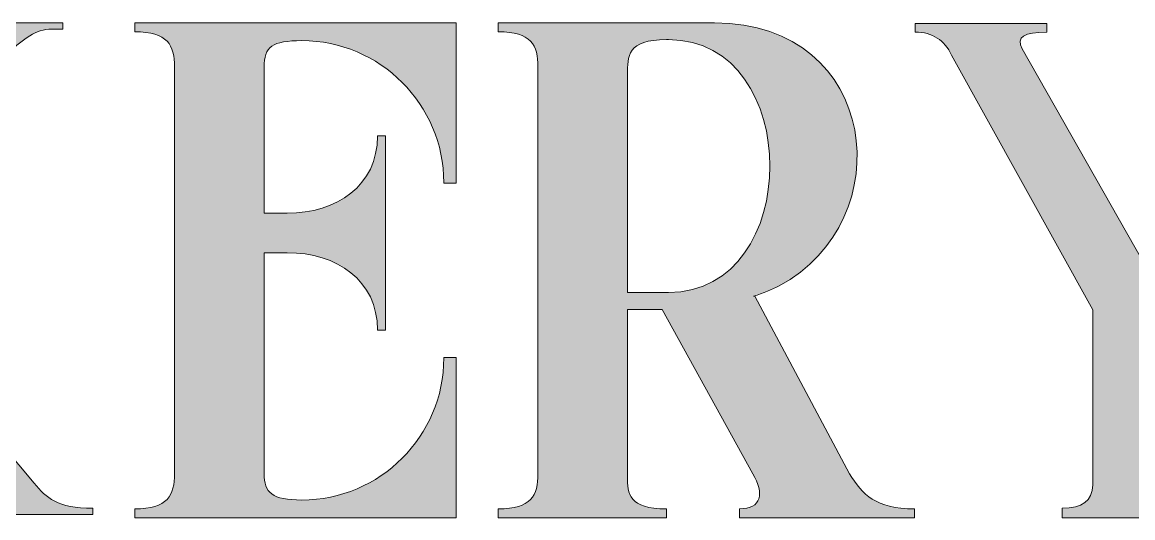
# Model space of a CAD drawing. Header units: inches. Extents: x 58 to 1022, y -797 to -283.
# Drawn here: x 531.9 to 673, y -796.9 to -734 of the extents above; entities that cross this region are included whole.
import ezdxf

# ---------------------------------------------------------------- set-up
doc = ezdxf.new("R2010")
doc.units = ezdxf.units.IN
doc.header["$MEASUREMENT"] = 0
doc.layers.add('Layer 1', color=7, linetype='Continuous')

# ---------------------------------------------------------------- blocks, each defined once
blk = doc.blocks.new('block 16')
at = {"layer": 'Layer 1', "true_color": 0x680b10}
h = blk.add_hatch(color=246, dxfattribs=at)
h.dxf.hatch_style = 2
edge = h.paths.add_edge_path()
edge.add_spline(control_points=[(491.08, -738.09), (491.08, -736.14), (490.31, -734.92), (486.54, -734.92), (486.54, -734.92), (486.54, -734.11), (486.54, -734.11), (486.54, -734.11), (505.76, -734.11), (505.76, -734.11), (505.76, -734.11), (505.76, -734.92), (505.76, -734.92), (501.26, -734.92), (501.32, -736.4), (501.32, -738.09), (501.32, -738.09), (501.32, -761.66), (501.32, -761.66), (501.32, -761.66), (526.97, -737.6), (526.97, -737.6), (528.57, -736.34), (528.16, -734.92), (525.13, -734.92), (525.13, -734.92), (525.13, -734.11), (525.13, -734.11), (525.13, -734.11), (537.06, -734.11), (537.06, -734.11), (537.06, -734.11), (537.06, -734.92), (537.06, -734.92), (536.9, -734.92), (535.43, -734.92), (535.27, -734.93), (533.24, -735.01), (531.82, -736.52), (529.79, -738.09), (529.79, -738.09), (506.31, -760.22), (506.31, -760.22), (506.31, -760.22), (533.4, -792.55), (533.4, -792.55), (534.95, -794.45), (536.34, -795.73), (540.85, -795.73), (540.85, -795.73), (540.85, -796.53), (540.85, -796.53), (540.85, -796.53), (520.84, -796.53), (520.84, -796.53), (520.84, -796.53), (520.84, -795.73), (520.84, -795.73), (523.38, -795.73), (523.69, -794.35), (522.37, -792.55), (522.37, -792.55), (501.32, -767.83), (501.32, -767.83), (501.32, -767.83), (501.32, -792.56), (501.32, -792.56), (501.32, -794.25), (501.26, -795.73), (505.76, -795.73), (505.76, -795.73), (505.76, -796.53), (505.76, -796.53), (505.76, -796.53), (486.54, -796.53), (486.54, -796.53), (486.54, -796.53), (486.54, -795.73), (486.54, -795.73), (490.31, -795.73), (491.08, -794.51), (491.08, -792.56), (491.08, -792.56), (491.08, -738.09), (491.08, -738.09)], knot_values=[0, 0, 0, 0, 1, 1, 1, 2, 2, 2, 3, 3, 3, 4, 4, 4, 5, 5, 5, 6, 6, 6, 7, 7, 7, 8, 8, 8, 9, 9, 9, 10, 10, 10, 11, 11, 11, 12, 12, 12, 13, 13, 13, 14, 14, 14, 15, 15, 15, 16, 16, 16, 17, 17, 17, 18, 18, 18, 19, 19, 19, 20, 20, 20, 21, 21, 21, 22, 22, 22, 23, 23, 23, 24, 24, 24, 25, 25, 25, 26, 26, 26, 27, 27, 27, 28, 28, 28, 28], degree=3, periodic=1)
h = blk.add_hatch(color=246, dxfattribs=at)
h.dxf.hatch_style = 2
edge = h.paths.add_edge_path()
edge.add_spline(control_points=[(587, -734.11), (587, -734.11), (587, -754.45), (587, -754.45), (587, -754.45), (585.44, -754.45), (585.44, -754.45), (585.44, -754.45), (585.44, -754.4), (585.44, -754.4), (585.44, -744.49), (577.33, -736.37), (567.41, -736.37), (563.64, -736.37), (562.61, -737.15), (562.61, -739.71), (562.61, -739.71), (562.61, -758.28), (562.61, -758.28), (562.61, -758.28), (565.54, -758.28), (565.54, -758.28), (571.85, -758.28), (577.01, -754.78), (577.01, -748.48), (577.01, -748.48), (577.01, -748.45), (577.01, -748.45), (577.01, -748.45), (578.01, -748.45), (578.01, -748.45), (578.01, -748.45), (578.01, -773.12), (578.01, -773.12), (578.01, -773.12), (577.01, -773.12), (577.01, -773.12), (577.01, -773.12), (577.01, -773.1), (577.01, -773.1), (577.01, -766.79), (571.85, -763.29), (565.54, -763.29), (565.54, -763.29), (562.61, -763.29), (562.61, -763.29), (562.61, -763.29), (562.61, -791.35), (562.61, -791.35), (562.61, -793.76), (563.64, -794.69), (567.41, -794.69), (577.33, -794.69), (585.44, -786.57), (585.44, -776.66), (585.44, -776.66), (585.44, -776.61), (585.44, -776.61), (585.44, -776.61), (587, -776.61), (587, -776.61), (587, -776.61), (587, -796.94), (587, -796.94), (587, -796.94), (546.18, -796.94), (546.18, -796.94), (546.18, -796.94), (546.18, -795.81), (546.18, -795.81), (550.38, -795.81), (551.23, -794.1), (551.23, -791.35), (551.23, -791.35), (551.23, -739.71), (551.23, -739.71), (551.23, -736.96), (550.38, -735.24), (546.18, -735.24), (546.18, -735.24), (546.18, -734.11), (546.18, -734.11), (546.18, -734.11), (587, -734.11), (587, -734.11)], knot_values=[0, 0, 0, 0, 1, 1, 1, 2, 2, 2, 3, 3, 3, 4, 4, 4, 5, 5, 5, 6, 6, 6, 7, 7, 7, 8, 8, 8, 9, 9, 9, 10, 10, 10, 11, 11, 11, 12, 12, 12, 13, 13, 13, 14, 14, 14, 15, 15, 15, 16, 16, 16, 17, 17, 17, 18, 18, 18, 19, 19, 19, 20, 20, 20, 21, 21, 21, 22, 22, 22, 23, 23, 23, 24, 24, 24, 25, 25, 25, 26, 26, 26, 27, 27, 27, 28, 28, 28, 28], degree=3, periodic=1)
h = blk.add_hatch(color=246, dxfattribs=at)
h.dxf.hatch_style = 2
edge = h.paths.add_edge_path()
edge.add_spline(control_points=[(597.39, -791.35), (597.39, -791.35), (597.39, -739.71), (597.39, -739.71), (597.39, -736.96), (596.54, -735.24), (592.35, -735.24), (592.35, -735.24), (592.35, -734.11), (592.35, -734.11), (592.35, -734.11), (619.81, -734.11), (619.81, -734.11), (640.83, -734.11), (643.57, -759.21), (628.04, -767.5), (627.15, -767.98), (626.02, -768.43), (624.77, -768.82), (624.77, -768.82), (624.94, -768.82), (624.94, -768.82), (624.94, -768.82), (636.96, -791.35), (636.96, -791.35), (638.68, -794.01), (640.23, -795.81), (645.23, -795.81), (645.23, -795.81), (645.23, -796.94), (645.23, -796.94), (645.23, -796.94), (623, -796.94), (623, -796.94), (623, -796.94), (623, -795.81), (623, -795.81), (625.83, -795.81), (626.17, -793.88), (624.71, -791.35), (624.71, -791.35), (613.19, -770.51), (613.19, -770.51), (613.19, -770.51), (608.77, -770.51), (608.77, -770.51), (608.77, -770.51), (608.77, -787), (608.77, -787), (608.77, -787), (608.77, -791.68), (608.77, -791.68), (608.78, -793.92), (608.94, -795.82), (613.71, -795.82), (613.71, -795.82), (613.71, -796.95), (613.71, -796.95), (613.71, -796.95), (592.35, -796.95), (592.35, -796.95), (592.35, -796.95), (592.35, -795.82), (592.35, -795.82), (596.54, -795.82), (597.39, -794.1), (597.39, -791.35)], knot_values=[0, 0, 0, 0, 1, 1, 1, 2, 2, 2, 3, 3, 3, 4, 4, 4, 5, 5, 5, 6, 6, 6, 7, 7, 7, 8, 8, 8, 9, 9, 9, 10, 10, 10, 11, 11, 11, 12, 12, 12, 13, 13, 13, 14, 14, 14, 15, 15, 15, 16, 16, 16, 17, 17, 17, 18, 18, 18, 19, 19, 19, 20, 20, 20, 21, 21, 21, 22, 22, 22, 22], degree=3, periodic=1)
edge = h.paths.add_edge_path()
edge.add_spline(control_points=[(613.99, -768.34), (631.15, -768.34), (631.15, -736.24), (613.99, -736.24), (613.99, -736.24), (613.71, -736.24), (613.71, -736.24), (608.71, -736.24), (608.77, -738.33), (608.77, -740.71), (608.77, -740.71), (608.77, -768.34), (608.77, -768.34), (608.77, -768.34), (613.99, -768.34), (613.99, -768.34)], knot_values=[0, 0, 0, 0, 1, 1, 1, 2, 2, 2, 3, 3, 3, 4, 4, 4, 5, 5, 5, 5], degree=3, periodic=1)
h = blk.add_hatch(color=246, dxfattribs=at)
h.dxf.hatch_style = 2
edge = h.paths.add_edge_path()
edge.add_spline(control_points=[(692.24, -737.2), (694.1, -734.03), (694.01, -734.06), (699.46, -734.06), (699.46, -734.06), (699.48, -734.06), (699.48, -734.06), (699.48, -734.06), (699.48, -735.19), (699.48, -735.19), (699.48, -735.19), (699.27, -735.19), (699.27, -735.19), (699.27, -735.19), (699.12, -735.2), (699.12, -735.2), (699.12, -735.2), (699.11, -735.2), (699.11, -735.2), (697.11, -735.26), (696, -735.85), (695.43, -736.85), (695.43, -736.85), (694.93, -737.7), (694.93, -737.7), (694.93, -737.7), (677.13, -768.65), (677.13, -768.65), (677.13, -768.65), (676.75, -769.62), (676.75, -769.62), (676.75, -783.69), (676.76, -778.67), (676.76, -792.76), (676.9, -794.83), (678.08, -795.73), (680.69, -795.73), (680.69, -795.73), (680.69, -796.95), (680.69, -796.95), (680.69, -796.95), (663.97, -796.95), (663.97, -796.95), (663.97, -796.95), (663.97, -795.73), (663.97, -795.73), (666.58, -795.73), (667.76, -794.83), (667.9, -792.76), (667.9, -792.76), (667.9, -770.54), (667.9, -770.54), (667.9, -770.54), (649.94, -738.22), (649.94, -738.22), (649.02, -736.31), (647.51, -735.29), (645.32, -735.29), (645.32, -735.29), (645.32, -734.2), (645.32, -734.2), (645.32, -734.2), (662.03, -734.2), (662.03, -734.2), (662.03, -734.2), (662.03, -735.29), (662.03, -735.29), (659.15, -735.29), (658.11, -735.89), (658.89, -737.41), (658.89, -737.41), (675.35, -766.31), (675.35, -766.31), (675.35, -766.31), (692.24, -737.2), (692.24, -737.2)], knot_values=[0, 0, 0, 0, 1, 1, 1, 2, 2, 2, 3, 3, 3, 4, 4, 4, 5, 5, 5, 6, 6, 6, 7, 7, 7, 8, 8, 8, 9, 9, 9, 10, 10, 10, 11, 11, 11, 12, 12, 12, 13, 13, 13, 14, 14, 14, 15, 15, 15, 16, 16, 16, 17, 17, 17, 18, 18, 18, 19, 19, 19, 20, 20, 20, 21, 21, 21, 22, 22, 22, 23, 23, 23, 24, 24, 24, 25, 25, 25, 25], degree=3, periodic=1)
at = {"layer": 'Layer 1', "lineweight": 0}
for points, knots in [([(491.08, -738.09), (491.08, -736.14), (490.31, -734.92), (486.54, -734.92), (486.54, -734.92), (486.54, -734.11), (486.54, -734.11), (486.54, -734.11), (505.76, -734.11), (505.76, -734.11), (505.76, -734.11), (505.76, -734.92), (505.76, -734.92), (501.26, -734.92), (501.32, -736.4), (501.32, -738.09), (501.32, -738.09), (501.32, -761.66), (501.32, -761.66), (501.32, -761.66), (526.97, -737.6), (526.97, -737.6), (528.57, -736.34), (528.16, -734.92), (525.13, -734.92), (525.13, -734.92), (525.13, -734.11), (525.13, -734.11), (525.13, -734.11), (537.06, -734.11), (537.06, -734.11), (537.06, -734.11), (537.06, -734.92), (537.06, -734.92), (536.9, -734.92), (535.43, -734.92), (535.27, -734.93), (533.24, -735.01), (531.82, -736.52), (529.79, -738.09), (529.79, -738.09), (506.31, -760.22), (506.31, -760.22), (506.31, -760.22), (533.4, -792.55), (533.4, -792.55), (534.95, -794.45), (536.34, -795.73), (540.85, -795.73), (540.85, -795.73), (540.85, -796.53), (540.85, -796.53), (540.85, -796.53), (520.84, -796.53), (520.84, -796.53), (520.84, -796.53), (520.84, -795.73), (520.84, -795.73), (523.38, -795.73), (523.69, -794.35), (522.37, -792.55), (522.37, -792.55), (501.32, -767.83), (501.32, -767.83), (501.32, -767.83), (501.32, -792.56), (501.32, -792.56), (501.32, -794.25), (501.26, -795.73), (505.76, -795.73), (505.76, -795.73), (505.76, -796.53), (505.76, -796.53), (505.76, -796.53), (486.54, -796.53), (486.54, -796.53), (486.54, -796.53), (486.54, -795.73), (486.54, -795.73), (490.31, -795.73), (491.08, -794.51), (491.08, -792.56), (491.08, -792.56), (491.08, -738.09), (491.08, -738.09)], [0, 0, 0, 0, 1, 1, 1, 2, 2, 2, 3, 3, 3, 4, 4, 4, 5, 5, 5, 6, 6, 6, 7, 7, 7, 8, 8, 8, 9, 9, 9, 10, 10, 10, 11, 11, 11, 12, 12, 12, 13, 13, 13, 14, 14, 14, 15, 15, 15, 16, 16, 16, 17, 17, 17, 18, 18, 18, 19, 19, 19, 20, 20, 20, 21, 21, 21, 22, 22, 22, 23, 23, 23, 24, 24, 24, 25, 25, 25, 26, 26, 26, 27, 27, 27, 28, 28, 28, 28]), ([(587, -734.11), (587, -734.11), (587, -754.45), (587, -754.45), (587, -754.45), (585.44, -754.45), (585.44, -754.45), (585.44, -754.45), (585.44, -754.4), (585.44, -754.4), (585.44, -744.49), (577.33, -736.37), (567.41, -736.37), (563.64, -736.37), (562.61, -737.15), (562.61, -739.71), (562.61, -739.71), (562.61, -758.28), (562.61, -758.28), (562.61, -758.28), (565.54, -758.28), (565.54, -758.28), (571.85, -758.28), (577.01, -754.78), (577.01, -748.48), (577.01, -748.48), (577.01, -748.45), (577.01, -748.45), (577.01, -748.45), (578.01, -748.45), (578.01, -748.45), (578.01, -748.45), (578.01, -773.12), (578.01, -773.12), (578.01, -773.12), (577.01, -773.12), (577.01, -773.12), (577.01, -773.12), (577.01, -773.1), (577.01, -773.1), (577.01, -766.79), (571.85, -763.29), (565.54, -763.29), (565.54, -763.29), (562.61, -763.29), (562.61, -763.29), (562.61, -763.29), (562.61, -791.35), (562.61, -791.35), (562.61, -793.76), (563.64, -794.69), (567.41, -794.69), (577.33, -794.69), (585.44, -786.57), (585.44, -776.66), (585.44, -776.66), (585.44, -776.61), (585.44, -776.61), (585.44, -776.61), (587, -776.61), (587, -776.61), (587, -776.61), (587, -796.94), (587, -796.94), (587, -796.94), (546.18, -796.94), (546.18, -796.94), (546.18, -796.94), (546.18, -795.81), (546.18, -795.81), (550.38, -795.81), (551.23, -794.1), (551.23, -791.35), (551.23, -791.35), (551.23, -739.71), (551.23, -739.71), (551.23, -736.96), (550.38, -735.24), (546.18, -735.24), (546.18, -735.24), (546.18, -734.11), (546.18, -734.11), (546.18, -734.11), (587, -734.11), (587, -734.11)], [0, 0, 0, 0, 1, 1, 1, 2, 2, 2, 3, 3, 3, 4, 4, 4, 5, 5, 5, 6, 6, 6, 7, 7, 7, 8, 8, 8, 9, 9, 9, 10, 10, 10, 11, 11, 11, 12, 12, 12, 13, 13, 13, 14, 14, 14, 15, 15, 15, 16, 16, 16, 17, 17, 17, 18, 18, 18, 19, 19, 19, 20, 20, 20, 21, 21, 21, 22, 22, 22, 23, 23, 23, 24, 24, 24, 25, 25, 25, 26, 26, 26, 27, 27, 27, 28, 28, 28, 28]), ([(597.39, -791.35), (597.39, -791.35), (597.39, -739.71), (597.39, -739.71), (597.39, -736.96), (596.54, -735.24), (592.35, -735.24), (592.35, -735.24), (592.35, -734.11), (592.35, -734.11), (592.35, -734.11), (619.81, -734.11), (619.81, -734.11), (640.83, -734.11), (643.57, -759.21), (628.04, -767.5), (627.15, -767.98), (626.02, -768.43), (624.77, -768.82), (624.77, -768.82), (624.94, -768.82), (624.94, -768.82), (624.94, -768.82), (636.96, -791.35), (636.96, -791.35), (638.68, -794.01), (640.23, -795.81), (645.23, -795.81), (645.23, -795.81), (645.23, -796.94), (645.23, -796.94), (645.23, -796.94), (623, -796.94), (623, -796.94), (623, -796.94), (623, -795.81), (623, -795.81), (625.83, -795.81), (626.17, -793.88), (624.71, -791.35), (624.71, -791.35), (613.19, -770.51), (613.19, -770.51), (613.19, -770.51), (608.77, -770.51), (608.77, -770.51), (608.77, -770.51), (608.77, -787), (608.77, -787), (608.77, -787), (608.77, -791.68), (608.77, -791.68), (608.78, -793.92), (608.94, -795.82), (613.71, -795.82), (613.71, -795.82), (613.71, -796.95), (613.71, -796.95), (613.71, -796.95), (592.35, -796.95), (592.35, -796.95), (592.35, -796.95), (592.35, -795.82), (592.35, -795.82), (596.54, -795.82), (597.39, -794.1), (597.39, -791.35)], [0, 0, 0, 0, 1, 1, 1, 2, 2, 2, 3, 3, 3, 4, 4, 4, 5, 5, 5, 6, 6, 6, 7, 7, 7, 8, 8, 8, 9, 9, 9, 10, 10, 10, 11, 11, 11, 12, 12, 12, 13, 13, 13, 14, 14, 14, 15, 15, 15, 16, 16, 16, 17, 17, 17, 18, 18, 18, 19, 19, 19, 20, 20, 20, 21, 21, 21, 22, 22, 22, 22]), ([(692.24, -737.2), (694.1, -734.03), (694.01, -734.06), (699.46, -734.06), (699.46, -734.06), (699.48, -734.06), (699.48, -734.06), (699.48, -734.06), (699.48, -735.19), (699.48, -735.19), (699.48, -735.19), (699.27, -735.19), (699.27, -735.19), (699.27, -735.19), (699.12, -735.2), (699.12, -735.2), (699.12, -735.2), (699.11, -735.2), (699.11, -735.2), (697.11, -735.26), (696, -735.85), (695.43, -736.85), (695.43, -736.85), (694.93, -737.7), (694.93, -737.7), (694.93, -737.7), (677.13, -768.65), (677.13, -768.65), (677.13, -768.65), (676.75, -769.62), (676.75, -769.62), (676.75, -783.69), (676.76, -778.67), (676.76, -792.76), (676.9, -794.83), (678.08, -795.73), (680.69, -795.73), (680.69, -795.73), (680.69, -796.95), (680.69, -796.95), (680.69, -796.95), (663.97, -796.95), (663.97, -796.95), (663.97, -796.95), (663.97, -795.73), (663.97, -795.73), (666.58, -795.73), (667.76, -794.83), (667.9, -792.76), (667.9, -792.76), (667.9, -770.54), (667.9, -770.54), (667.9, -770.54), (649.94, -738.22), (649.94, -738.22), (649.02, -736.31), (647.51, -735.29), (645.32, -735.29), (645.32, -735.29), (645.32, -734.2), (645.32, -734.2), (645.32, -734.2), (662.03, -734.2), (662.03, -734.2), (662.03, -734.2), (662.03, -735.29), (662.03, -735.29), (659.15, -735.29), (658.11, -735.89), (658.89, -737.41), (658.89, -737.41), (675.35, -766.31), (675.35, -766.31), (675.35, -766.31), (692.24, -737.2), (692.24, -737.2)], [0, 0, 0, 0, 1, 1, 1, 2, 2, 2, 3, 3, 3, 4, 4, 4, 5, 5, 5, 6, 6, 6, 7, 7, 7, 8, 8, 8, 9, 9, 9, 10, 10, 10, 11, 11, 11, 12, 12, 12, 13, 13, 13, 14, 14, 14, 15, 15, 15, 16, 16, 16, 17, 17, 17, 18, 18, 18, 19, 19, 19, 20, 20, 20, 21, 21, 21, 22, 22, 22, 23, 23, 23, 24, 24, 24, 25, 25, 25, 25]), ([(613.99, -768.34), (631.15, -768.34), (631.15, -736.24), (613.99, -736.24), (613.99, -736.24), (613.71, -736.24), (613.71, -736.24), (608.71, -736.24), (608.77, -738.33), (608.77, -740.71), (608.77, -740.71), (608.77, -768.34), (608.77, -768.34), (608.77, -768.34), (613.99, -768.34), (613.99, -768.34)], [0, 0, 0, 0, 1, 1, 1, 2, 2, 2, 3, 3, 3, 4, 4, 4, 5, 5, 5, 5])]:
    blk.add_open_spline(points, degree=3, knots=knots, dxfattribs=at)
blk = doc.blocks.new('block 13')
at = {"layer": 'Layer 1'}
blk.add_blockref('block 16', (0, 0), dxfattribs=at)
blk = doc.blocks.new('block 2')
at = {"layer": 'Layer 1'}
blk.add_blockref('block 13', (0, 0), dxfattribs=at)

msp = doc.modelspace()

# ---------------------------------------------------------------- block references
at = {"layer": 'Layer 1'}
msp.add_blockref('block 2', (0, 0), dxfattribs=at)

doc.saveas('drawing.dxf')
